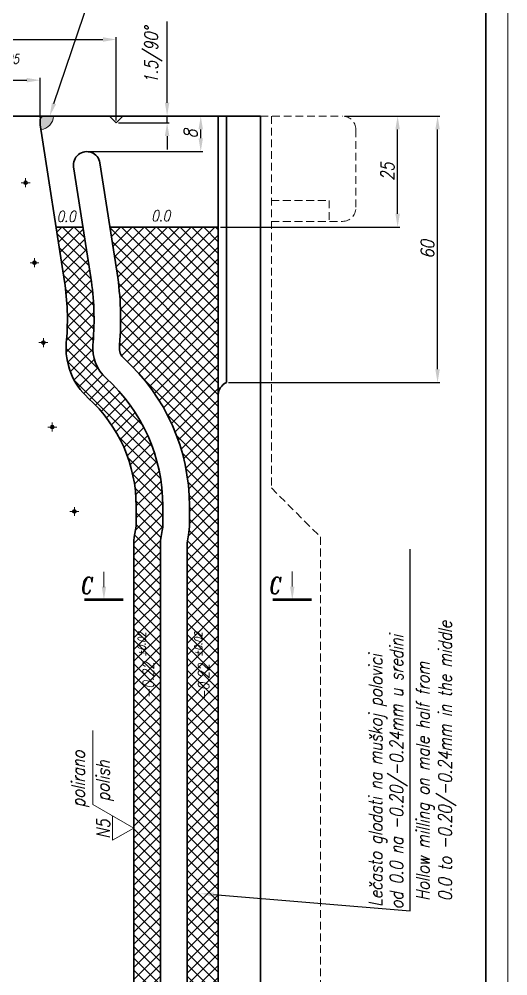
# Model space of a CAD drawing. Extents: x -409 to 838, y -94 to 534.
# Drawn here: x 321.4 to 431.5, y 85.9 to 301.3 of the extents above; entities that cross this region are included whole.
import ezdxf
from ezdxf import colors
from ezdxf.entities.mleader import LeaderData, LeaderLine
from ezdxf.math import Vec2, Vec3

# ---------------------------------------------------------------- set-up
doc = ezdxf.new("R2010")
doc.units = 0
doc.header["$LTSCALE"] = 7
doc.header["$MEASUREMENT"] = 0
doc.linetypes.add('CENTER2', pattern=[1.125, 0.75, -0.125, 0.125, -0.125])
doc.linetypes.add('HIDDEN', pattern=[0.375, 0.25, -0.125])
doc.layers.get('0').update_dxf_attribs({"linetype": 'CONTINUOUS', "lineweight": 15})
for name, color, linetype, lineweight in [('1', 1, 'CENTER2', 15), ('2', 2, 'HIDDEN', 15), ('3', 3, 'CONTINUOUS', 30), ('4', 5, 'CONTINUOUS', 50), ('8', 252, 'CONTINUOUS', 15), ('ENGLISH', 252, 'CONTINUOUS', 18)]:
    doc.layers.add(name, color=color, linetype=linetype, lineweight=lineweight)
doc.styles.add('ITALICT', font='ITALICT.shx', dxfattribs={"width": 0.8, "height": 3})
doc.styles.get("Standard").update_dxf_attribs({"font": 'isocp.shx', "height": 3})
doc.dimstyles.get("Standard").update_dxf_attribs({"dimtxt": 3, "dimasz": 3, "dimexe": 0.5, "dimexo": 0.5, "dimgap": 0.8, "dimtad": 1, "dimdsep": 46, "dimtxsty": 'ITALICT', "dimcen": 0.09, "dimazin": 2, "dimtfac": 1, "dimtmove": 0, "dimatfit": 3, "dimfxl": 1, "dimtolj": 1, "dimtzin": 0, "dimarcsym": 0})

# ---------------------------------------------------------------- blocks, each defined once
blk = doc.blocks.new('*D11')
at = {"color": 0, "linetype": 'ByBlock', "lineweight": -2}
for p, q in [((300.406075935411, 279.1682538731645), (300.406075935411, 288.0477000788716)), ((303.406075935411, 287.5477000788716), (323.1060759354109, 287.5477000788716)), ((326.1060759354109, 279.1682538731645), (326.1060759354109, 288.0477000788716))]:
    blk.add_line(p, q, dxfattribs=at)
at = {"color": 0}
for points in [[(303.406075935411, 288.0477000788716), (303.406075935411, 287.0477000788716), (300.406075935411, 287.5477000788716)], [(323.1060759354109, 287.0477000788716), (323.1060759354109, 288.0477000788716), (326.1060759354109, 287.5477000788716)]]:
    blk.add_solid(points, dxfattribs=at)
at = {"color": 0, "insert": (313.2560759354109, 290.8327000788716), "char_height": 3, "attachment_point": 5, "style": 'ITALICT'}
blk.add_mtext('\\A1;%%c25.7{}{\\H0.71x;\\C3;\\S+0.05^ -0;}', dxfattribs=at)
blk = doc.blocks.new('*D35')
at = {"color": 0, "lineweight": -2}
for p, q in [((283.2560759354109, 278.4682538731645), (283.2560759354109, 297.208543599171)), ((343.2560759354109, 278.4682538731645), (343.2560759354109, 297.208543599171)), ((286.2560759354109, 296.708543599171), (340.2560759354109, 296.708543599171))]:
    blk.add_line(p, q, dxfattribs=at)
at = {"color": 0}
for points in [[(286.2560759354109, 297.208543599171), (286.2560759354109, 296.208543599171), (283.2560759354109, 296.708543599171)], [(340.2560759354109, 297.208543599171), (340.2560759354109, 296.208543599171), (343.2560759354109, 296.708543599171)]]:
    blk.add_solid(points, dxfattribs=at)
at = {"color": 0, "insert": (313.2560759354109, 299.008543599171), "char_height": 3, "attachment_point": 5, "style": 'ITALICT'}
blk.add_mtext('\\A1;%%c60', dxfattribs=at)
blk = doc.blocks.new('*D36')
at = {"color": 0, "lineweight": -2}
for p, q in [((354.7206842005839, 282.4682538731645), (354.7206842005839, 300.7825395874502)), ((343.7560759354109, 277.9682538731645), (355.2206842005839, 277.9682538731645)), ((354.7206842005839, 277.9682538731645), (354.7206842005839, 279.4682538731645)), ((354.7206842005839, 274.9682538731645), (354.7206842005839, 271.9682538731645))]:
    blk.add_line(p, q, dxfattribs=at)
at = {"color": 0}
for points in [[(354.2206842005839, 282.4682538731645), (355.2206842005839, 282.4682538731645), (354.7206842005839, 279.4682538731645)], [(354.2206842005839, 274.9682538731645), (355.2206842005839, 274.9682538731645), (354.7206842005839, 277.9682538731645)]]:
    blk.add_solid(points, dxfattribs=at)
at = {"color": 0, "insert": (351.6349699148695, 293.1253967303074), "char_height": 3, "attachment_point": 5, "rotation": 90, "style": 'ITALICT'}
blk.add_mtext('\\A1;1.5/90%%D', dxfattribs=at)
blk = doc.blocks.new('*D37')
at = {"color": 0, "lineweight": -2}
for p, q in [((362.7995983429122, 279.4682538731645), (362.7995983429122, 279.4682538731645)), ((362.2995983429122, 274.4682538731644), (362.2995983429122, 276.4682538731645)), ((337.1183449400399, 271.4682538731644), (362.7995983429122, 271.4682538731644))]:
    blk.add_line(p, q, dxfattribs=at)
at = {"color": 0}
for points in [[(362.7995983429122, 276.4682538731645), (361.7995983429122, 276.4682538731645), (362.2995983429122, 279.4682538731645)], [(361.7995983429122, 274.4682538731644), (362.7995983429122, 274.4682538731644), (362.2995983429122, 271.4682538731644)]]:
    blk.add_solid(points, dxfattribs=at)
at = {"color": 0, "insert": (359.9995983429122, 275.4682538731645), "char_height": 3, "attachment_point": 5, "rotation": 90, "style": 'ITALICT'}
blk.add_mtext('\\A1;8', dxfattribs=at)
blk = doc.blocks.new('*D40')
at = {"color": 0, "lineweight": -2}
for p, q in [((394.756075935411, 279.4682538731645), (416.1579726060618, 279.4682538731645)), ((415.6579726060618, 222.4682538731645), (415.6579726060618, 276.4682538731645)), ((368.5759210578985, 219.4682538731645), (416.1579726060618, 219.4682538731645))]:
    blk.add_line(p, q, dxfattribs=at)
at = {"color": 0}
for points in [[(415.1579726060618, 276.4682538731645), (416.1579726060618, 276.4682538731645), (415.6579726060618, 279.4682538731645)], [(415.1579726060618, 222.4682538731645), (416.1579726060618, 222.4682538731645), (415.6579726060618, 219.4682538731645)]]:
    blk.add_solid(points, dxfattribs=at)
at = {"color": 0, "insert": (413.3579726060618, 249.4682538731646), "char_height": 3, "attachment_point": 5, "rotation": 90, "style": 'ITALICT'}
blk.add_mtext('\\A1;60', dxfattribs=at)
blk = doc.blocks.new('*D94')
at = {"color": 0, "lineweight": -2}
for p, q in [((394.756075935411, 279.4682538731645), (407.1579726060618, 279.4682538731645)), ((406.6579726060618, 257.4682538731645), (406.6579726060618, 276.4682538731645)), ((366.7560684379132, 254.4682538731645), (407.1579726060618, 254.4682538731645))]:
    blk.add_line(p, q, dxfattribs=at)
at = {"color": 0}
for points in [[(406.1579726060618, 276.4682538731645), (407.1579726060618, 276.4682538731645), (406.6579726060618, 279.4682538731645)], [(406.1579726060618, 257.4682538731645), (407.1579726060618, 257.4682538731645), (406.6579726060618, 254.4682538731645)]]:
    blk.add_solid(points, dxfattribs=at)
at = {"color": 0, "insert": (404.3579726060617, 266.9682538731646), "char_height": 3, "attachment_point": 5, "rotation": 90, "style": 'ITALICT'}
blk.add_mtext('\\A1;25', dxfattribs=at)
blk = doc.blocks.new('A$C06FE1C3C')
for p, q in [((-9.216942304081613, 5.321404120366878), (-9.216942304081726, 21.93393001629147)), ((-9.216942304081613, 5.321404120366878), (0, 0)), ((-4.758051151250129, 2.747062112992353), (-4.758051151250129, -2.747062112991898)), ((-4.758051151250129, -2.747062112991898), (0, 0))]:
    blk.add_line(p, q)
at = {"style": 'ITALICT', "width": 0.8}
for s, p in [('polirano', (-11.02327012145417, 4.682378787351581)), ('N5', (-5.37577021629204, -2.364104310320499))]:
    blk.add_text(s, height=3, rotation=90, dxfattribs=at).set_placement(p)
at = {"layer": 'ENGLISH', "style": 'ITALICT', "width": 0.8}
blk.add_text('polish', height=3, rotation=90, dxfattribs=at).set_placement((-5.45181787415828, 6.02467404780532))

msp = doc.modelspace()

# ---------------------------------------------------------------- hatches: boundary and pattern name
h = msp.add_hatch(color=256)
h.paths.add_polyline_path([(280.3465947633231, 53.50146942166903, 0.4817394306611191), (278.257153011271, 49.3003981508603), (280.9760759354107, 50.56825387316496, -0.008823786204246514)])
h.paths.add_polyline_path([(345.5360759354096, 50.56825387316495), (348.2549988595505, 49.30039815086015, 0.481739430661079), (346.165557107499, 53.50146942166889, -0.00882378620420941)])
h.paths.add_polyline_path([(300.4060759354109, 277.4682538731645), (300.406075935411, 278.6682538731645, 0.414213562373095), (299.606075935411, 279.4682538731645), (297.4060759354109, 279.4682538731645, 0.3991231770925686), (300.2507596244776, 276.4722770969598)])
h.paths.add_polyline_path([(329.106075935411, 279.4682538731645), (326.9060759354109, 279.4682538731646, 0.4142135623731783), (326.106075935411, 278.6682538731646), (326.106075935411, 277.4682538731645), (326.2613922463443, 276.4722770969598, 0.3991231770926062)])
at = {"layer": '8'}
h = msp.add_hatch(dxfattribs=at)
h.set_pattern_fill('ANSI37', color=256, scale=15, angle=180, style=0)
h.set_pattern_definition([(225, (-1198.936798931267, 2.524354896707238e-29), (1.325825214724776, -1.325825214724777), []), (315, (-1198.936798931267, 2.524354896707238e-29), (1.325825214724777, 1.325825214724776), [])])
h.paths.add_polyline_path([(353.7560759354106, 55.11825387316449), (353.7560759354107, 71.86825387316443, 0.0412553263891375), (353.6339478728009, 73.3458836858367), (353.2560759354107, 75.61620784965231), (353.2560759354109, 183.9202998966767), (353.6339478728011, 186.1906240604922, 0.0412553263892553), (353.7560759354108, 187.6682538731644), (353.7560759354109, 191.6682538731639, 0.211942037234235), (340.9840100158327, 220.4458201223405, -0.2345251977837491), (337.9901097148293, 228.0588632856801), (338.0304171805726, 228.5261697249809, 0.06025768965806774), (337.5276230454674, 243.1672223782847), (335.7652982970785, 254.4682538731647), (329.6927812048644, 254.4682538731645), (331.5992741493963, 242.2427336728627, -0.06025768965806233), (332.0526131236713, 229.0417845592287), (332.012305657928, 228.5744781199249, 0.2345251977837626), (336.9587496334993, 215.9964068065855, -0.2119420372342469), (347.7560759354109, 191.6682538731645), (347.7560759354109, 187.6682538731645, -0.04125532638916984), (347.7153665812077, 187.1757106022737), (347.2967852896143, 184.6607971440559, 0.04125532638940947), (347.2560759354109, 184.168253873164), (347.2560759354109, 119.2208230683703), (347.2560759354109, 75.36825387316503, 0.04125532638889333), (347.2967852896142, 74.8757106022737), (347.7153665812077, 72.36079714405525, -0.04125532638901763), (347.7560759354109, 71.86825387316398), (347.756075935411, 69.86825387316432, -0.04362858462599864), (346.4665781900807, 55.11825387316441)])
h.paths.add_polyline_path([(366.2560684379132, 216.7101291186538), (366.2560684379132, 254.4682538731645), (341.8378153892925, 254.4682538731646), (343.4559719415387, 244.091711083705, -0.0602576896580569), (344.0082212374738, 228.0105548907339), (343.9679137717303, 227.5432484514298, 0.2345251977837925), (345.0092703981664, 224.8952334380951, -0.2119420372342355), (359.7560759354109, 191.6682538731644), (359.7560759354108, 187.6682538731638, -0.04125532638919211), (359.5525291643947, 185.205537518711), (359.2560759354108, 183.4243919436999), (359.2560759354107, 76.1121158026279), (359.5525291643947, 74.33097022761704, -0.0412553263891706), (359.7560759354106, 71.8682538731644), (359.7560759354106, 55.11825387316455), (366.2560684379133, 55.11825387316452), (366.2560684379132, 82.87637862767511), (366.2560684379132, 104.127291989211)])
h.paths.add_polyline_path([(347.7071595456054, 157.8666338260103), (347.7071595456054, 165.2083004926769), (350.3321595456054, 165.2083004926769), (350.3321595456054, 157.8666338260103)], flags=24)
h.paths.add_polyline_path([(360.4453034005895, 157.8666338260103), (360.4453034005895, 165.2083004926769), (363.0703034005895, 165.2083004926769), (363.0703034005895, 157.8666338260103)], flags=24)
h.paths.add_polyline_path([(348.6033836365409, 147.9071480626388), (348.6033836365409, 158.0142909197817), (352.3533836365409, 158.0142909197817), (352.3533836365409, 147.9071480626388)], flags=24)
h.paths.add_polyline_path([(361.0798745659141, 147.5310701660243), (361.0798745659141, 157.6382130231671), (364.8298745659141, 157.6382130231671), (364.8298745659141, 147.5310701660243)], flags=24)

# ---------------------------------------------------------------- linework, layer by layer
for p, q in [((431.4996989140276, 506.4649973084856), (431.4996989140282, -94.1370504057216)), ((340.4873238175284, 173.448962474787), (340.4873238175284, 176.8723200018504)), ((382.920515918048, 173.5558779411614), (382.920515918048, 176.9792354682248))]:
    msp.add_line(p, q)
msp.add_arc((326.106075935411, 279.4682538731645), 3, 272.9676497672247, 0)
for points in [[(340.9873238175284, 173.5558779411614), (339.9873238175284, 173.5558779411614), (340.4873238175284, 170.5558779411613)], [(383.420515918048, 173.5558779411614), (382.420515918048, 173.5558779411614), (382.920515918048, 170.5558779411613)]]:
    msp.add_solid(points)
at = {"layer": '1'}
for p, q in [((322.8391074271694, 265.4682538731645), (322.8391074271694, 263.4682538731645)), ((323.8391074271694, 264.4682538731645), (321.8391074271694, 264.4682538731645)), ((325.8391074271693, 246.4682538731645), (323.8391074271693, 246.4682538731645)), ((324.8391074271693, 247.4682538731645), (324.8391074271693, 245.4682538731645)), ((327.8391074271694, 228.4682538731645), (325.8391074271694, 228.4682538731645)), ((326.8391074271694, 229.4682538731645), (326.8391074271694, 227.4682538731645)), ((329.8391074271693, 209.4682538731645), (327.8391074271693, 209.4682538731645)), ((328.8391074271693, 210.4682538731645), (328.8391074271693, 208.4682538731645)), ((334.8391074271693, 190.4682538731645), (332.8391074271693, 190.4682538731645)), ((333.8391074271693, 191.4682538731645), (333.8391074271693, 189.4682538731645))]:
    msp.add_line(p, q, dxfattribs=at)
at = {"layer": '2'}
for p, q in [((375.7560759354109, 279.4682538731645), (394.256075935411, 279.4682538731645)), ((378.206075935411, 279.4682538731645), (378.206075935411, 195.7682538731646)), ((397.256075935411, 276.4682538731645), (397.2560759354108, 258.7682538731644)), ((378.2060759354108, 260.4682538731645), (391.2060759354108, 260.4682538731645)), ((391.2060759354108, 260.4682538731645), (391.2060759354105, 255.7682538731644)), ((378.2060759354108, 255.7682538731644), (394.2560759354108, 255.7682538731644)), ((378.206075935411, 195.7682538731646), (389.2560759354107, 184.7182538731645)), ((389.2560759354107, 184.7182538731645), (389.2560759354113, 23.11825387316443))]:
    msp.add_line(p, q, dxfattribs=at)
for centre, start, end in [((394.256075935411, 276.4682538731645), 0, 90), ((394.2560759354108, 258.7682538731644), 270, 0)]:
    msp.add_arc(centre, 3, start, end, dxfattribs=at)
at = {"layer": '3'}
for p, q in [((426.4996989140276, 501.4649973084855), (426.4996989140282, -89.1370504057216)), ((313.2560759354109, 279.4682538731645), (375.7560759354112, 279.4682538731645)), ((326.106075935411, 278.6682538731645), (326.106075935411, 277.4682538731645)), ((343.2560759354109, 277.9682538731645), (341.7560759354114, 279.4682538731645)), ((343.2560759354109, 277.9682538731645), (344.7560759354105, 279.4682538731645)), ((366.2560684379132, 279.4682538731645), (366.2560684379133, 30.11825387316441)), ((368.0759210578985, 279.4682538731645), (368.0759210578985, 219.4682538731645)), ((375.7560759354109, 279.4682538731645), (375.7560759354108, 20.11825387316446)), ((326.106075935411, 277.4682538731645), (331.5992741493963, 242.2427336728627)), ((333.6541704920043, 268.0060095204536), (337.5276230454675, 243.1672223782843)), ((339.5825193880755, 268.9304982258752), (343.4559719415386, 244.0917110837059)), ((329.6927812048644, 254.4682538731645), (335.7652982970785, 254.4682538731647)), ((341.8378153892925, 254.4682538731646), (366.2560684379133, 254.4682538731645)), ((332.0526131236705, 229.0417845592189), (332.0123056579282, 228.5744781199277)), ((338.0304171805717, 228.5261697249713), (337.9901097148294, 228.0588632856801)), ((344.0082212374729, 228.0105548907237), (343.9679137717305, 227.5432484514326)), ((347.7560759354109, 191.6682538731645), (347.7560759354109, 187.6682538731645)), ((353.7560759354109, 191.6682538731644), (353.7560759354108, 187.6682538731644)), ((359.7560759354109, 191.6682538731644), (359.7560759354108, 187.6682538731644)), ((347.7153665812077, 187.1757106022737), (347.2967852896142, 184.6607971440553)), ((353.6339478728011, 186.1906240604921), (353.2560759354109, 183.9202998966767)), ((347.2560759354109, 75.3682538731645), (347.2560759354109, 184.1682538731645)), ((353.2560759354107, 75.61620784965233), (353.2560759354108, 183.9202998966769)), ((359.5525291643946, 185.2055375187107), (359.2560759354108, 183.4243919437005)), ((359.2560759354107, 76.1121158026279), (359.2560759354108, 183.4243919436999))]:
    msp.add_line(p, q, dxfattribs=at)
for centre in [(322.8391074271694, 264.4682538731645), (324.8391074271693, 246.4682538731645), (326.8391074271694, 228.4682538731645), (328.8391074271693, 209.4682538731645), (333.8391074271693, 190.4682538731645)]:
    msp.add_circle(centre, 0.35, dxfattribs=at)
for centre, radius, start, end in [((326.9060759354109, 278.6682538731645), 0.8, 90, 180), ((336.6183449400399, 268.4682538731644), 3.000000000000008, 8.863527313741887, 188.8635273137419), ((277.2560759354109, 233.7682538731646), 67, 355.0701604990588, 8.863527313742052), ((277.2560759354109, 233.7682538731645), 55, 355.0701604990588, 8.863527313742093), ((277.2560759354109, 233.7682538731646), 61, 355.0701604990587, 8.863527313741969), ((347.1560759354109, 227.2682538731645), 15.2, 175.0701604990587, 227.8652326161837), ((347.1560759354109, 227.2682538731644), 9.2, 175.0701604990585, 227.8652326161837), ((347.1560759354109, 227.2682538731644), 3.199999999999999, 175.0701604990589, 227.8652326161838), ((314.9497468214873, 191.6682538731645), 44.80632911392354, 0, 47.86523261618332), ((314.9497468214873, 191.6682538731645), 38.80632911392354, 0, 47.86523261618326), ((369.2560684379132, 216.7101291186538), 3, 113.1651303559369, 180), ((314.9497468214874, 191.6682538731645), 32.80632911392354, 0, 47.86523261618338), ((344.7560759354109, 187.6682538731645), 3, 350.550334347269, 0), ((344.7560759354108, 187.6682538731644), 9, 350.5503343472692, 0), ((344.7560759354108, 187.6682538731644), 15, 350.5503343472692, 0), ((350.2560759354109, 184.1682538731645), 3, 170.550334347269, 180)]:
    msp.add_arc(centre, radius, start, end, dxfattribs=at)
at = {"layer": '4'}
for p, q in [((344.8425773856475, 170.5558779411613), (336.1320702494093, 170.5558779411613)), ((387.2757694861671, 170.5558779411613), (378.5652623499288, 170.5558779411613))]:
    msp.add_line(p, q, dxfattribs=at)

# ---------------------------------------------------------------- block references
msp.add_blockref('A$C06FE1C3C', (347.206075935411, 119.1919555549108))

# ---------------------------------------------------------------- texts
at = {"style": 'ITALICT', "width": 0.8}
for s, height, p in [('0.0', 2.5, (329.8496570362965, 255.6327635573381)), ('0.0', 2.5, (351.1514927508237, 255.7867164243273)), ('C', 3.75, (335.3466975839904, 171.9119204777167)), ('C', 3.75, (377.77988968451, 171.9119204777167))]:
    msp.add_text(s, height=height, dxfattribs=at).set_placement(p)
for s, height, p in [('od 0.0 na -0.20/-0.24mm u sredini', 3, (407.8801554718079, 100.9403394487347)), ('Lečasto glodati na muškoj polovici', 3, (403.2066470743784, 101.4657056289707)), (' %%p0.02', 1.75, (349.8946595456054, 156.8374671593436)), (' %%p0.02', 1.75, (362.6328034005896, 156.8374671593436)), ('-0.22', 2.5, (351.7283836365409, 148.3416718721626)), ('-0.22', 2.5, (364.2048745659141, 147.9655939755481))]:
    msp.add_text(s, height=height, rotation=90, dxfattribs=at).set_placement(p)
at = {"layer": 'ENGLISH', "style": 'ITALICT', "width": 0.8}
for s, p in [('0.0 to -0.20/-0.24mm in the middle', (418.8352514251114, 102.7653932346891)), ('Hollow milling on male half from', (413.8541033737334, 102.8341900637099))]:
    msp.add_text(s, height=3, rotation=90, dxfattribs=at).set_placement(p)

# ---------------------------------------------------------------- dimensions: what is measured, and where the dimension line sits
dim = msp.add_linear_dim(base=(343.2560759354109, 296.708543599171), p1=(283.2560759354109, 277.9682538731645), p2=(343.2560759354109, 277.9682538731645), text='%%c<>', dimstyle='Standard')
dim.commit()
dim.dimension.update_dxf_attribs({"geometry": '*D35', "text_midpoint": (313.2560759354109, 299.008543599171)})
dim = msp.add_linear_dim(base=(354.7206842005839, 279.4682538731645), p1=(343.2560759354109, 277.9682538731645), p2=(354.7206842005839, 279.4682538731645), angle=90, text='<>/90%%D', dimstyle='Standard')
dim.commit()
dim.dimension.update_dxf_attribs({"geometry": '*D36', "text_midpoint": (351.6349699148695, 293.1253967303074)})
dim = msp.add_linear_dim(base=(326.1060759354109, 287.5477000788716), p1=(300.406075935411, 278.6682538731645), p2=(326.1060759354109, 278.6682538731645), text='<>{}{\\H0.71x;\\C3;\\S+0.05^ -0;}', dimstyle='Standard', override={"dimpost": '%%c<>', "dimtp": 0.05, "dimfxl": 1.5, "dimtzin": 8, "dimarcsym": 1})
dim.commit()
dim.dimension.update_dxf_attribs({"geometry": '*D11', "text_midpoint": (313.2560759354109, 290.8327000788716)})
dim = msp.add_linear_dim(base=(362.2995983429122, 279.4682538731645), p1=(336.6183449400399, 271.4682538731644), p2=(362.2995983429122, 279.4682538731645), angle=90, dimstyle='Standard')
dim.commit()
dim.dimension.update_dxf_attribs({"geometry": '*D37', "text_midpoint": (359.9995983429122, 275.4682538731645)})
dim = msp.add_linear_dim(base=(406.6579726060618, 279.4682538731645), p1=(366.2560684379132, 254.4682538731645), p2=(394.256075935411, 279.4682538731645), angle=90, dimstyle='Standard', override={"dimtmove": 0})
dim.commit()
dim.dimension.update_dxf_attribs({"geometry": '*D94', "text_midpoint": (404.3579726060617, 266.9682538731646)})
dim = msp.add_linear_dim(base=(415.6579726060618, 279.4682538731645), p1=(368.0759210578985, 219.4682538731645), p2=(394.256075935411, 279.4682538731645), angle=90, dimstyle='Standard', override={"dimtmove": 0})
dim.commit()
dim.dimension.update_dxf_attribs({"geometry": '*D40', "text_midpoint": (415.6579726060618, 249.4682538731646), "dimtype": 160})

# ---------------------------------------------------------------- leaders
ml = msp.add_multileader_mtext('Standard')
ml.set_content('', color=256)
ml.set_leader_properties()
ml.build(insert=Vec2(0, 0))
ml.multileader.update_dxf_attribs({"text_right_attachment_type": 6, "dogleg_length": 0.36, "arrow_head_size": 3})
ctx = ml.context
ctx.base_point, ctx.arrow_head_size, ctx.plane_origin = Vec3(367.0340512737125, 312.5005481180344), 3, Vec3(306.0186753711276, 260.5082916270578)
ctx.right_attachment, ctx.attachment_type = 6, 2
notes = []
notes.append((ctx, [(0, (1, 1, 0), (339.4531712723954, 312.5005481180344), (1, 0), 27.58088000131703, [(0, [(328.2729623320037, 279.4682538731645)], 0, [])])]))
ctx.mtext.insert, ctx.mtext.flow_direction = Vec3(369.0340512737125, 314.5005481180344), 5
ml = msp.add_multileader_mtext('Standard')
ml.set_content('', color=256)
ml.set_leader_properties()
ml.build(insert=Vec2(0, 0))
ml.multileader.update_dxf_attribs({"text_right_attachment_type": 6, "dogleg_length": 0.36, "arrow_head_size": 3})
ctx = ml.context
ctx.base_point, ctx.arrow_head_size, ctx.plane_origin, ctx.plane_x_axis, ctx.plane_y_axis = Vec3(411.5019541332699, 183.978725599233), 3, Vec3(357.5096976422932, 67.12827306919803), Vec3(-1.83697019872103e-16, -1), Vec3(1, -1.83697019872103e-16)
ctx.right_attachment, ctx.text_align_type, ctx.attachment_type = 6, 2, 2
notes.append((ctx, [(0, (1, 1, 0), (409.5019541332699, 100.5627689704659), (1.83697019872103e-16, 1), 79.41595662876716, [(0, [(362.2138796674016, 104.4604676124391)], 0, [])])]))
ctx.mtext.insert, ctx.mtext.text_direction, ctx.mtext.rotation, ctx.mtext.alignment, ctx.mtext.flow_direction = Vec3(413.5019541332699, 181.978725599233), Vec3(-1.83697019872103e-16, -1), 4.71238898038469, 3, 5
for ctx, leaders in notes:
    for number, flags, end, landing, length, lines in leaders:
        leader = LeaderData()
        leader.index, (leader.has_last_leader_line, leader.has_dogleg_vector, leader.attachment_direction) = number, flags
        leader.last_leader_point, leader.dogleg_vector, leader.dogleg_length = Vec3(end), Vec3(landing), length
        for number, points, colour, breaks in lines:
            line = LeaderLine()
            line.index, line.vertices, line.color, line.breaks = number, Vec3.list(points), colors.encode_raw_color(colour), breaks
            leader.lines.append(line)
        ctx.leaders.append(leader)

doc.saveas('drawing.dxf')
